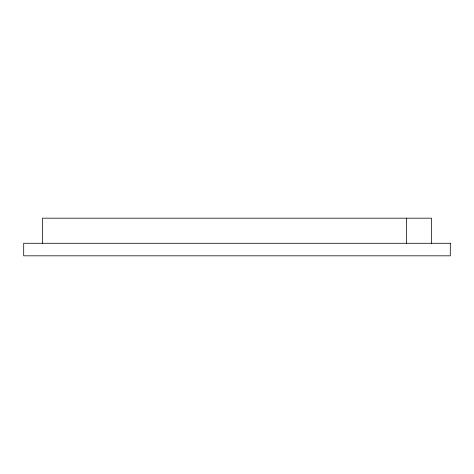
<?xml version="1.0" encoding="UTF-8"?>
<svg xmlns="http://www.w3.org/2000/svg" width="474" height="474" viewBox="0 0 474 474"><rect width="100%" height="100%" fill="white"/><g stroke="black" fill="none" stroke-linecap="round" stroke-linejoin="round"><path stroke-width="0.71" d="M431.482 243.275L431.482 218.182L42.518 218.182L42.518 243.275M406.384 218.182L406.384 243.275M450.3 243.275L23.7 243.275L23.7 255.818L450.3 255.818L450.3 243.275"/></g></svg>
